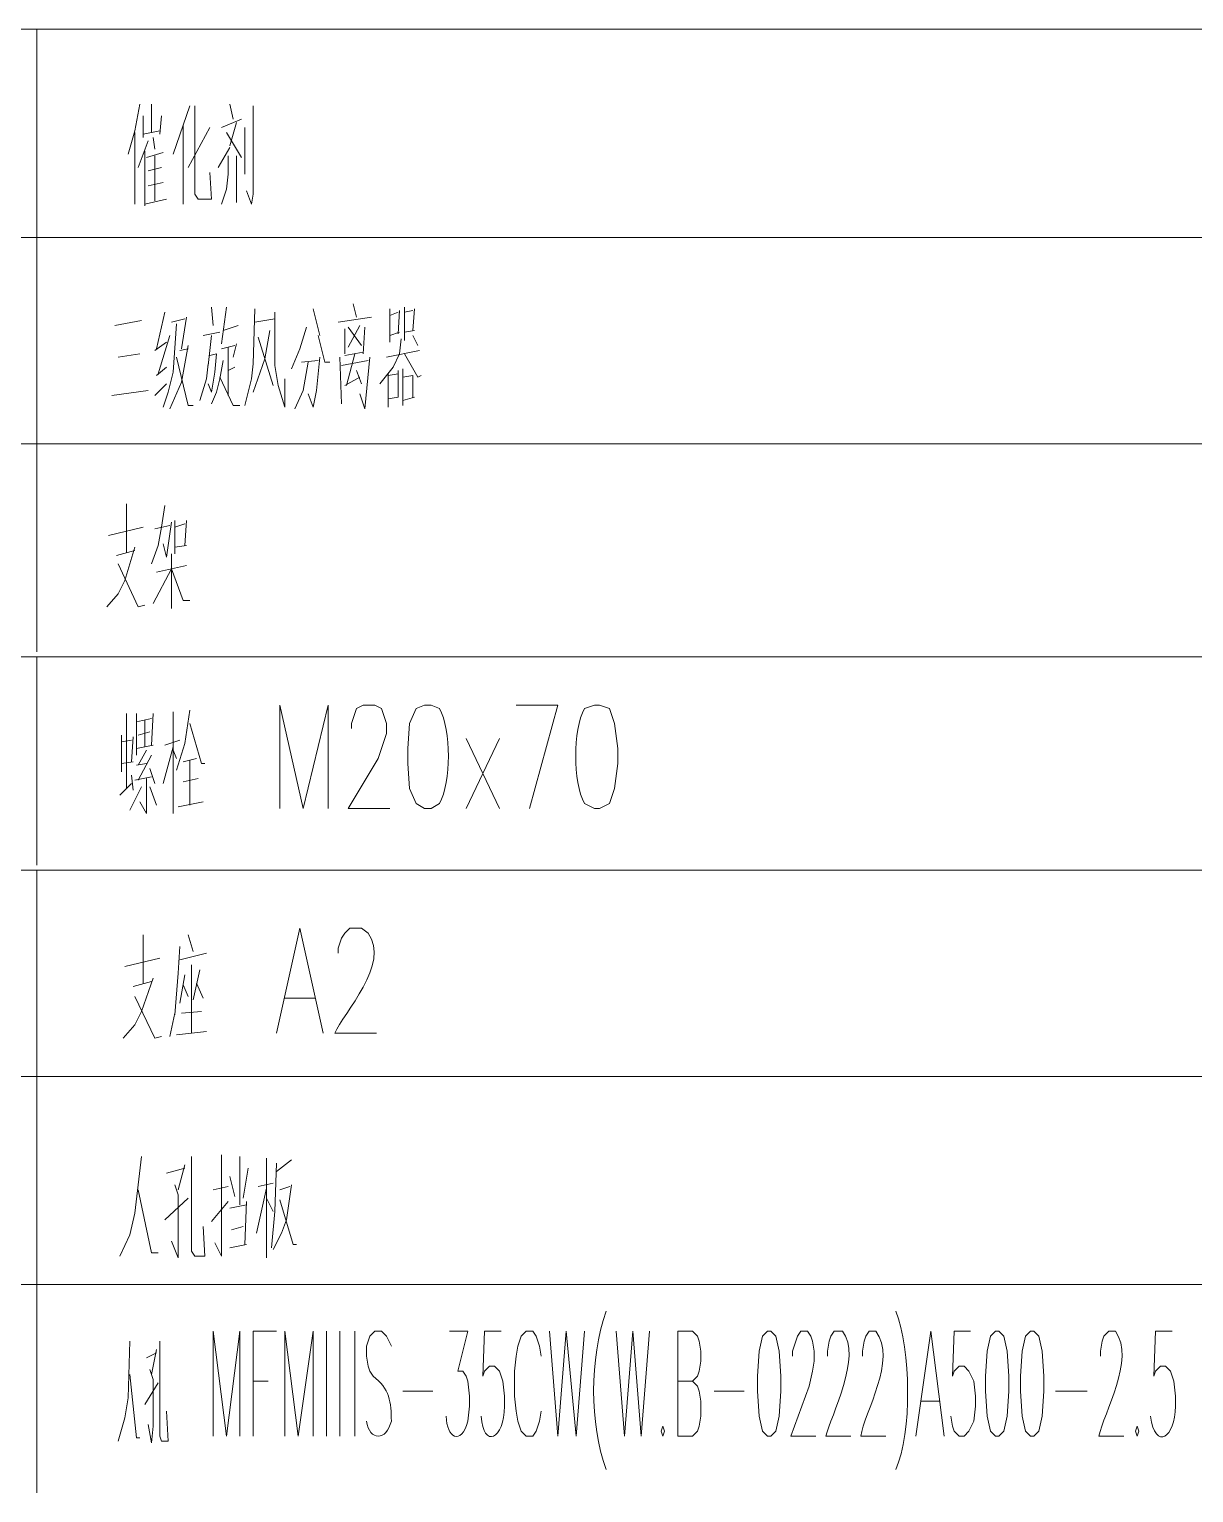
# Model space of a CAD drawing. Header units: millimetres. Extents: x 0 to 1648, y 27 to 2331.
# Drawn here: x 1279.7 to 1405.6, y 1460.8 to 1619 of the extents above; entities that cross this region are included whole.
import ezdxf

# ---------------------------------------------------------------- set-up
doc = ezdxf.new("R2010")
doc.units = ezdxf.units.MM
doc.layers.add('1', color=7, linetype='Continuous')

msp = doc.modelspace()

# ---------------------------------------------------------------- linework, layer by layer
at = {"layer": '1', "color": 0, "lineweight": 5}
for points in [[(1645.2, 1618.971732), (1140.3, 1618.971732), (1140.3, 1596.471732)], [(1280.52, 1618.971732), (1280.52, 1596.471732)], [(1291.68, 1610.871732), (1291.14, 1607.991732), (1290.42, 1605.471732)], [(1292.94, 1610.871732), (1292.94, 1607.811732)], [(1297.08, 1610.691732), (1295.28, 1605.471732)], [(1297.62, 1610.691732), (1297.62, 1601.151732), (1297.98, 1600.611732), (1299.42, 1600.611732), (1299.24, 1603.491732)], [(1301.4, 1610.871732), (1301.76, 1609.251732)], [(1303.92, 1610.691732), (1303.92, 1601.151732), (1303.74, 1600.071732), (1303.2, 1601.511732)], [(1292.04, 1609.611732), (1292.04, 1607.271732)], [(1294.02, 1609.611732), (1293.84, 1607.631732)], [(1300.5, 1608.351732), (1302.66, 1609.251732)], [(1291.14, 1607.811732), (1291.14, 1600.071732)], [(1292.04, 1607.631732), (1293.84, 1607.991732)], [(1296.36, 1608.531732), (1296.36, 1600.071732)], [(1299.24, 1608.351732), (1296.9, 1604.031732)], [(1301.04, 1607.811732), (1302.66, 1605.111732)], [(1302.12, 1608.891732), (1301.4, 1606.371732)], [(1303.02, 1608.351732), (1303.02, 1603.311732)], [(1292.58, 1606.911732), (1291.5, 1604.031732)], [(1293.12, 1607.271732), (1293.3, 1606.011732)], [(1301.4, 1606.191732), (1300.14, 1604.031732)], [(1292.22, 1605.831732), (1292.22, 1599.891732)], [(1292.4, 1605.111732), (1294.2, 1605.651732)], [(1293.3, 1605.291732), (1293.3, 1600.431732)], [(1301.22, 1605.291732), (1301.22, 1603.311732), (1301.04, 1601.691732), (1300.5, 1600.071732)], [(1302.12, 1605.291732), (1302.12, 1600.251732)], [(1292.58, 1603.671732), (1294.02, 1604.031732)], [(1292.58, 1602.051732), (1294.2, 1602.411732)], [(1292.22, 1600.071732), (1294.56, 1600.611732)], [(1645.2, 1596.471732), (1140.3, 1596.471732), (1140.3, 1574.151732)], [(1280.52, 1596.471732), (1280.52, 1574.151732)], [(1299.42, 1588.911732), (1299.6, 1586.931732)], [(1301.04, 1588.911732), (1300.5, 1584.951732)], [(1304.1, 1588.731732), (1303.92, 1582.791732), (1303.74, 1581.171732), (1303.02, 1578.291732)], [(1310.4, 1588.731732), (1311.12, 1585.851732)], [(1314.72, 1589.271732), (1315.08, 1587.831732)], [(1318.68, 1588.731732), (1318.68, 1585.131732)], [(1319.76, 1588.551732), (1319.58, 1586.031732)], [(1320.3, 1585.311732), (1320.3, 1588.911732)], [(1320.3, 1588.371732), (1321.2, 1588.551732)], [(1321.38, 1588.731732), (1321.2, 1586.391732)], [(1288.98, 1586.931732), (1291.86, 1587.471732)], [(1294.38, 1588.371732), (1293.48, 1584.411732)], [(1295.64, 1587.111732), (1295.28, 1581.891732), (1294.74, 1579.731732), (1294.2, 1578.111732)], [(1295.1, 1587.291732), (1296.54, 1587.651732)], [(1296.72, 1587.831732), (1296.18, 1584.411732)], [(1304.1, 1587.291732), (1306.26, 1587.651732)], [(1306.26, 1588.371732), (1306.26, 1582.611732), (1306.62, 1580.451732), (1307.34, 1578.111732), (1307.34, 1581.171732)], [(1313.1, 1587.291732), (1316.7, 1587.831732)], [(1318.68, 1588.011732), (1319.58, 1588.371732)], [(1294.92, 1585.851732), (1293.66, 1581.711732)], [(1298.52, 1585.851732), (1300.32, 1586.211732)], [(1299.42, 1585.851732), (1299.06, 1582.611732)], [(1300.68, 1586.391732), (1302.3, 1586.931732)], [(1303.92, 1579.731732), (1305.18, 1583.331732), (1305.72, 1586.391732)], [(1304.46, 1585.671732), (1306.08, 1580.451732)], [(1309.68, 1586.751732), (1308.96, 1584.411732), (1308.06, 1582.251732)], [(1310.94, 1585.851732), (1311.66, 1582.971732), (1312.2, 1582.971732)], [(1313.82, 1586.571732), (1313.82, 1583.871732)], [(1315.44, 1586.931732), (1314.18, 1584.591732)], [(1314.18, 1586.751732), (1315.62, 1584.771732)], [(1315.8, 1583.871732), (1315.98, 1586.751732)], [(1319.94, 1585.491732), (1319.76, 1583.871732), (1319.04, 1582.431732), (1317.6, 1580.631732)], [(1319.76, 1586.211732), (1318.68, 1585.851732)], [(1320.3, 1586.211732), (1321.38, 1586.391732)], [(1321.2, 1585.851732), (1321.74, 1584.771732)], [(1289.34, 1583.511732), (1291.68, 1583.871732)], [(1293.3, 1584.231732), (1294.56, 1585.131732)], [(1296.9, 1584.771732), (1296.18, 1580.811732), (1294.92, 1577.931732)], [(1296, 1584.231732), (1296.9, 1584.411732)], [(1299.96, 1583.871732), (1299.78, 1581.891732), (1299.42, 1579.731732), (1299.06, 1580.631732)], [(1299.24, 1583.691732), (1299.96, 1583.871732)], [(1300.5, 1584.411732), (1301.94, 1584.771732)], [(1301.22, 1584.591732), (1301.22, 1579.911732)], [(1302.12, 1584.951732), (1301.76, 1583.511732)], [(1313.82, 1583.691732), (1315.8, 1584.051732)], [(1314.9, 1583.871732), (1314, 1580.451732)], [(1318.32, 1583.511732), (1321.92, 1584.231732)], [(1320.3, 1583.871732), (1321.74, 1581.351732), (1322.1, 1581.531732)], [(1293.48, 1581.531732), (1294.56, 1582.431732)], [(1295.64, 1583.511732), (1296.9, 1578.291732), (1297.44, 1578.291732)], [(1299.06, 1582.791732), (1298.88, 1581.171732)], [(1300.68, 1583.151732), (1300.32, 1581.171732), (1299.96, 1579.731732), (1299.42, 1578.471732)], [(1301.22, 1582.071732), (1301.94, 1582.431732)], [(1309.86, 1582.971732), (1309.32, 1579.911732), (1308.42, 1577.931732)], [(1309.14, 1582.971732), (1310.94, 1583.151732)], [(1311.12, 1583.511732), (1310.76, 1579.911732)], [(1313.28, 1583.511732), (1313.46, 1578.471732)], [(1313.46, 1582.611732), (1316.34, 1583.151732)], [(1316.52, 1583.511732), (1315.98, 1577.931732), (1315.44, 1579.551732)], [(1320.12, 1578.291732), (1320.12, 1582.251732)], [(1293.3, 1579.371732), (1294.56, 1580.631732)], [(1298.88, 1581.171732), (1298.16, 1578.831732)], [(1300.32, 1581.351732), (1301.76, 1578.291732), (1302.48, 1578.291732)], [(1313.82, 1580.451732), (1315.44, 1581.351732)], [(1315.08, 1582.071732), (1315.62, 1580.631732)], [(1318.5, 1581.531732), (1319.58, 1581.711732)], [(1318.5, 1581.711732), (1318.5, 1578.111732)], [(1319.58, 1582.071732), (1319.58, 1579.191732)], [(1321.2, 1579.191732), (1321.2, 1581.531732), (1320.12, 1581.351732)], [(1292.58, 1579.911732), (1288.62, 1579.371732)], [(1301.22, 1579.911732), (1301.22, 1579.371732)], [(1310.76, 1579.911732), (1310.4, 1578.111732), (1309.86, 1579.551732)], [(1318.5, 1579.011732), (1319.58, 1579.191732)], [(1320.12, 1578.831732), (1321.38, 1579.191732)], [(1645.2, 1574.151732), (1140.3, 1574.151732), (1140.3, 1551.651732)], [(1280.52, 1574.151732), (1280.52, 1551.651732)], [(1290.24, 1562.451732), (1290.24, 1567.671732)], [(1294.38, 1567.491732), (1294.02, 1565.151732)], [(1288.26, 1564.251732), (1292.04, 1565.151732)], [(1294.02, 1565.151732), (1293.66, 1563.171732), (1292.94, 1561.191732)], [(1293.3, 1564.971732), (1294.92, 1565.331732)], [(1295.1, 1565.691732), (1294.56, 1561.911732), (1294.2, 1563.351732)], [(1295.46, 1565.871732), (1295.46, 1562.271732)], [(1295.46, 1565.151732), (1296.54, 1565.511732)], [(1296.72, 1565.871732), (1296.54, 1563.171732)], [(1289.16, 1562.091732), (1291.14, 1562.631732)], [(1291.14, 1562.991732), (1290.06, 1559.391732)], [(1295.1, 1562.271732), (1295.1, 1556.331732)], [(1296.72, 1563.171732), (1295.46, 1562.991732)], [(1289.34, 1561.191732), (1291.5, 1556.511732), (1292.22, 1556.691732)], [(1295.1, 1560.651732), (1293.12, 1556.871732)], [(1293.48, 1560.291732), (1296.72, 1561.011732)], [(1295.1, 1560.651732), (1296.36, 1557.231732), (1297.08, 1557.231732)], [(1290.06, 1559.391732), (1289.34, 1557.951732), (1288.08, 1556.511732)], [(1645.2, 1551.111732), (1140.3, 1551.111732), (1140.3, 1528.611732)], [(1280.52, 1551.111732), (1280.52, 1528.611732)], [(1306.8, 1534.731732), (1306.8, 1545.891732), (1309.32, 1534.731732), (1312.02, 1545.891732), (1312.02, 1534.731732)], [(1314.54, 1543.371732), (1314.54, 1543.911732), (1314.9, 1544.991732), (1315.08, 1545.531732), (1315.8, 1545.891732), (1317.06, 1545.891732), (1317.78, 1545.531732), (1317.96, 1544.991732), (1318.32, 1543.911732), (1318.32, 1542.831732), (1317.96, 1541.751732), (1317.42, 1540.131732), (1314.18, 1534.731732), (1318.68, 1534.731732)], [(1333.8, 1534.731732), (1336.86, 1545.891732), (1332.36, 1545.891732)], [(1290.24, 1544.991732), (1290.24, 1536.891732)], [(1291.32, 1544.991732), (1291.32, 1540.491732)], [(1291.32, 1544.091732), (1292.94, 1544.451732)], [(1292.22, 1544.271732), (1292.22, 1541.391732)], [(1293.12, 1544.991732), (1292.94, 1541.571732)], [(1295.28, 1545.171732), (1295.28, 1534.191732)], [(1297.08, 1545.351732), (1296.54, 1541.751732), (1295.64, 1538.871732)], [(1289.7, 1542.651732), (1289.7, 1538.691732)], [(1291.5, 1542.651732), (1292.76, 1543.011732)], [(1297.08, 1543.911732), (1298.34, 1539.591732)], [(1289.7, 1541.931732), (1290.78, 1542.111732)], [(1290.96, 1542.471732), (1290.78, 1539.771732)], [(1293.12, 1541.571732), (1291.32, 1541.211732)], [(1295.28, 1541.391732), (1294.2, 1537.431732)], [(1294.38, 1541.571732), (1296, 1542.111732)], [(1326.96, 1542.291732), (1330.56, 1534.731732)], [(1330.56, 1542.291732), (1326.96, 1534.731732)], [(1290.96, 1539.771732), (1289.7, 1539.591732)], [(1291.32, 1539.411732), (1292.4, 1539.591732)], [(1292.4, 1541.031732), (1291.5, 1539.411732)], [(1292.94, 1540.491732), (1291.5, 1537.791732)], [(1295.28, 1541.031732), (1295.64, 1540.131732)], [(1296.36, 1539.771732), (1297.8, 1540.131732)], [(1297.08, 1539.951732), (1297.08, 1535.091732)], [(1298.34, 1539.591732), (1298.7, 1539.591732)], [(1290.78, 1538.331732), (1290.96, 1536.711732)], [(1291.14, 1537.791732), (1292.94, 1538.151732)], [(1292.4, 1537.971732), (1292.4, 1534.191732), (1291.68, 1535.451732)], [(1292.76, 1539.051732), (1293.3, 1537.431732)], [(1296.36, 1537.611732), (1297.98, 1537.971732)], [(1289.52, 1536.171732), (1290.78, 1537.431732)], [(1291.86, 1537.071732), (1290.6, 1534.551732)], [(1292.76, 1537.071732), (1293.48, 1535.091732)], [(1295.82, 1534.911732), (1298.52, 1535.451732)], [(1645.2, 1528.071732), (1140.3, 1528.071732), (1140.3, 1505.751732)], [(1280.52, 1528.071732), (1280.52, 1505.751732)], [(1292.04, 1515.831732), (1292.04, 1521.051732)], [(1296.9, 1521.051732), (1297.44, 1519.251732)], [(1306.44, 1510.431732), (1308.96, 1521.771732), (1311.48, 1510.431732)], [(1296, 1519.791732), (1295.82, 1516.911732), (1295.46, 1512.411732)], [(1296, 1518.351732), (1298.88, 1519.071732)], [(1290.06, 1517.631732), (1293.84, 1518.531732)], [(1297.26, 1517.811732), (1297.26, 1510.431732)], [(1290.96, 1515.471732), (1292.94, 1516.011732)], [(1293.12, 1516.371732), (1291.86, 1512.771732)], [(1296.54, 1516.731732), (1296, 1513.671732)], [(1298.16, 1517.271732), (1297.44, 1514.031732)], [(1297.8, 1515.831732), (1298.52, 1514.211732)], [(1291.14, 1514.391732), (1293.3, 1509.891732), (1294.02, 1510.071732)], [(1296.36, 1515.651732), (1296.9, 1514.391732)], [(1307.34, 1514.211732), (1310.58, 1514.211732)], [(1291.86, 1512.771732), (1291.14, 1511.331732), (1289.88, 1509.891732)], [(1294.92, 1510.071732), (1295.46, 1512.591732)], [(1296.18, 1512.591732), (1298.34, 1512.771732)], [(1295.64, 1510.251732), (1298.88, 1510.611732)], [(1645.2, 1505.751732), (1140.3, 1505.751732), (1140.3, 1483.251732)], [(1280.52, 1505.751732), (1280.52, 1483.251732)], [(1291.86, 1497.111732), (1291.14, 1490.991732), (1290.6, 1488.651732), (1289.52, 1486.311732)], [(1297.26, 1497.111732), (1297.26, 1486.851732), (1297.62, 1486.311732), (1298.7, 1486.311732), (1298.52, 1489.551732)], [(1300.5, 1497.291732), (1300.5, 1486.311732), (1299.78, 1487.751732)], [(1302.48, 1497.111732), (1302.48, 1491.891732)], [(1305.36, 1496.931732), (1305.36, 1486.131732)], [(1294.56, 1495.311732), (1296.54, 1495.851732)], [(1296.54, 1496.211732), (1295.82, 1493.511732)], [(1302.84, 1492.611732), (1303.38, 1495.851732)], [(1306.44, 1496.391732), (1306.26, 1491.171732), (1305.9, 1487.211732)], [(1306.44, 1495.491732), (1308.06, 1496.751732)], [(1295.46, 1494.051732), (1295.82, 1492.971732), (1295.82, 1487.931732), (1295.82, 1486.131732), (1295.1, 1487.931732)], [(1299.6, 1493.511732), (1301.22, 1493.871732)], [(1301.4, 1494.951732), (1301.94, 1492.791732)], [(1305.36, 1493.691732), (1304.28, 1488.831732)], [(1306.08, 1494.231732), (1304.46, 1493.871732)], [(1308.06, 1494.051732), (1307.52, 1490.271732), (1306.98, 1488.831732), (1306.08, 1487.031732)], [(1306.8, 1493.511732), (1307.88, 1493.871732)], [(1291.5, 1493.511732), (1292.94, 1486.671732), (1293.66, 1486.671732)], [(1294.38, 1490.271732), (1296.9, 1492.611732)], [(1299.42, 1490.091732), (1301.22, 1492.251732)], [(1303.2, 1492.251732), (1303.02, 1487.571732)], [(1305.36, 1492.611732), (1306.08, 1491.171732)], [(1306.8, 1492.431732), (1308.24, 1487.571732), (1308.6, 1487.571732)], [(1301.4, 1491.531732), (1303.2, 1491.891732)], [(1302.84, 1489.551732), (1301.58, 1489.191732)], [(1303.2, 1487.571732), (1301.4, 1487.211732)], [(1645.2, 1483.251732), (1140.3, 1483.251732), (1140.3, 1460.751732)], [(1280.52, 1483.251732), (1280.52, 1460.751732)], [(1299.6, 1466.871732), (1299.6, 1478.211732), (1301.04, 1466.871732), (1302.48, 1478.211732), (1302.48, 1466.871732)], [(1303.92, 1466.871732), (1303.92, 1478.211732), (1306.44, 1478.211732)], [(1307.34, 1466.871732), (1307.34, 1478.211732), (1308.78, 1466.871732), (1310.4, 1478.211732), (1310.4, 1466.871732)], [(1311.84, 1478.211732), (1311.84, 1466.871732)], [(1313.28, 1478.211732), (1313.28, 1466.871732)], [(1314.9, 1478.211732), (1314.9, 1466.871732)], [(1335.06, 1475.511732), (1334.88, 1476.591732), (1334.52, 1477.671732), (1334.16, 1478.211732), (1333.44, 1478.211732), (1332.9, 1477.671732), (1332.54, 1476.591732), (1332.36, 1475.511732), (1332.18, 1473.891732), (1332.18, 1471.191732), (1332.36, 1469.571732), (1332.54, 1468.491732), (1332.9, 1467.411732), (1333.44, 1466.871732), (1334.16, 1466.871732), (1334.52, 1467.411732), (1334.88, 1468.491732), (1335.06, 1469.571732)], [(1335.96, 1478.211732), (1336.86, 1466.871732), (1337.76, 1478.211732), (1338.84, 1466.871732), (1339.74, 1478.211732)], [(1343.16, 1478.211732), (1344.06, 1466.871732), (1344.96, 1478.211732), (1345.86, 1466.871732), (1346.76, 1478.211732)], [(1349.82, 1466.871732), (1349.82, 1478.211732), (1351.44, 1478.211732), (1351.98, 1477.671732), (1352.16, 1477.131732), (1352.34, 1476.051732), (1352.34, 1474.971732), (1352.16, 1473.891732), (1351.98, 1473.351732), (1351.44, 1472.811732), (1349.82, 1472.811732)], [(1359.54, 1478.211732), (1359, 1477.671732), (1358.64, 1476.051732), (1358.46, 1473.351732), (1358.46, 1471.731732), (1358.64, 1469.031732), (1359, 1467.411732), (1359.54, 1466.871732), (1359.9, 1466.871732), (1360.44, 1467.411732), (1360.8, 1469.031732), (1360.98, 1471.731732), (1360.98, 1473.351732), (1360.8, 1476.051732), (1360.44, 1477.671732), (1359.9, 1478.211732), (1359.54, 1478.211732)], [(1362.24, 1475.511732), (1362.24, 1476.051732), (1362.6, 1477.131732), (1362.78, 1477.671732), (1363.14, 1478.211732), (1363.86, 1478.211732), (1364.22, 1477.671732), (1364.4, 1477.131732), (1364.58, 1476.051732), (1364.58, 1474.971732), (1364.4, 1473.891732), (1364.04, 1472.271732), (1362.06, 1466.871732), (1364.76, 1466.871732)], [(1375.56, 1466.871732), (1377.18, 1478.211732), (1378.62, 1466.871732)], [(1381.5, 1478.211732), (1379.7, 1478.211732), (1379.52, 1473.351732), (1379.7, 1473.891732), (1380.24, 1474.431732), (1380.78, 1474.431732), (1381.32, 1473.891732), (1381.86, 1472.811732), (1382.04, 1471.191732), (1382.04, 1470.111732), (1381.86, 1468.491732), (1381.32, 1467.411732), (1380.78, 1466.871732), (1380.24, 1466.871732), (1379.7, 1467.411732), (1379.52, 1467.951732), (1379.34, 1469.031732)], [(1384.2, 1478.211732), (1383.66, 1477.671732), (1383.3, 1476.051732), (1383.12, 1473.351732), (1383.12, 1471.731732), (1383.3, 1469.031732), (1383.66, 1467.411732), (1384.2, 1466.871732), (1384.56, 1466.871732), (1385.1, 1467.411732), (1385.46, 1469.031732), (1385.64, 1471.731732), (1385.64, 1473.351732), (1385.46, 1476.051732), (1385.1, 1477.671732), (1384.56, 1478.211732), (1384.2, 1478.211732)], [(1387.98, 1478.211732), (1387.44, 1477.671732), (1387.08, 1476.051732), (1386.9, 1473.351732), (1386.9, 1471.731732), (1387.08, 1469.031732), (1387.44, 1467.411732), (1387.98, 1466.871732), (1388.34, 1466.871732), (1388.88, 1467.411732), (1389.24, 1469.031732), (1389.42, 1471.731732), (1389.42, 1473.351732), (1389.24, 1476.051732), (1388.88, 1477.671732), (1388.34, 1478.211732), (1387.98, 1478.211732)], [(1290.6, 1477.131732), (1290.42, 1471.011732), (1290.06, 1468.851732), (1289.34, 1466.331732)], [(1293.48, 1476.231732), (1292.94, 1473.531732)], [(1293.84, 1477.131732), (1293.84, 1466.871732), (1294.02, 1466.331732), (1294.74, 1466.331732), (1294.56, 1469.571732)], [(1292.4, 1475.331732), (1293.48, 1475.871732)], [(1290.6, 1473.531732), (1291.32, 1466.691732), (1291.68, 1466.691732)], [(1292.76, 1474.071732), (1293.12, 1472.991732), (1293.12, 1467.951732), (1292.94, 1466.151732), (1292.58, 1468.131732)], [(1292.22, 1470.291732), (1293.66, 1472.631732)], [(1303.92, 1472.811732), (1305.54, 1472.811732)], [(1320.12, 1471.731732), (1323.36, 1471.731732)], [(1351.44, 1472.811732), (1351.98, 1472.271732), (1352.16, 1471.731732), (1352.34, 1470.651732), (1352.34, 1469.031732), (1352.16, 1467.951732), (1351.98, 1467.411732), (1351.44, 1466.871732), (1349.82, 1466.871732)], [(1353.78, 1471.731732), (1357.02, 1471.731732)], [(1390.68, 1471.731732), (1394.1, 1471.731732)], [(1376.1, 1470.651732), (1378.08, 1470.651732)], [(1348.2, 1467.951732), (1348.02, 1467.411732), (1348.2, 1466.871732), (1348.38, 1467.411732), (1348.2, 1467.951732)], [(1399.5, 1467.951732), (1399.32, 1467.411732), (1399.5, 1466.871732), (1399.68, 1467.411732), (1399.5, 1467.951732)]]:
    msp.add_lwpolyline(points, dxfattribs=at)
for points, knots in [([(1322.46, 1545.891732), (1322.46, 1545.891732), (1321.56, 1545.531732), (1321.56, 1545.531732), (1321.56, 1545.531732), (1320.84, 1543.911732), (1320.84, 1543.911732), (1320.84, 1543.911732), (1320.66, 1541.211732), (1320.66, 1541.211732), (1320.66, 1541.211732), (1320.66, 1539.591732), (1320.66, 1539.591732), (1320.66, 1539.591732), (1320.84, 1536.891732), (1320.84, 1536.891732), (1320.84, 1536.891732), (1321.56, 1535.271732), (1321.56, 1535.271732), (1321.56, 1535.271732), (1322.46, 1534.731732), (1322.46, 1534.731732), (1322.46, 1534.731732), (1323.18, 1534.731732), (1323.18, 1534.731732), (1323.18, 1534.731732), (1324.08, 1535.271732), (1324.08, 1535.271732), (1325.34, 1537.611732), (1325.34, 1543.191732), (1324.08, 1545.531732), (1324.08, 1545.531732), (1323.18, 1545.891732), (1323.18, 1545.891732), (1323.18, 1545.891732), (1322.46, 1545.891732), (1322.46, 1545.891732)], [0, 0, 0, 0, 1, 1, 1, 2, 2, 2, 3, 3, 3, 4, 4, 4, 5, 5, 5, 6, 6, 6, 7, 7, 7, 8, 8, 8, 9, 9, 9, 10, 10, 10, 11, 11, 11, 12, 12, 12, 12]), ([(1340.82, 1545.891732), (1340.82, 1545.891732), (1339.74, 1545.531732), (1339.74, 1545.531732), (1338.48, 1543.191732), (1338.48, 1537.611732), (1339.74, 1535.271732), (1339.74, 1535.271732), (1340.82, 1534.731732), (1340.82, 1534.731732), (1340.82, 1534.731732), (1341.36, 1534.731732), (1341.36, 1534.731732), (1341.36, 1534.731732), (1342.44, 1535.271732), (1342.44, 1535.271732), (1342.44, 1535.271732), (1342.98, 1536.891732), (1342.98, 1536.891732), (1342.98, 1536.891732), (1343.34, 1539.591732), (1343.34, 1539.591732), (1343.34, 1539.591732), (1343.34, 1541.211732), (1343.34, 1541.211732), (1343.34, 1541.211732), (1342.98, 1543.911732), (1342.98, 1543.911732), (1342.98, 1543.911732), (1342.44, 1545.531732), (1342.44, 1545.531732), (1342.44, 1545.531732), (1341.36, 1545.891732), (1341.36, 1545.891732), (1341.36, 1545.891732), (1340.82, 1545.891732), (1340.82, 1545.891732)], [0, 0, 0, 0, 1, 1, 1, 2, 2, 2, 3, 3, 3, 4, 4, 4, 5, 5, 5, 6, 6, 6, 7, 7, 7, 8, 8, 8, 9, 9, 9, 10, 10, 10, 11, 11, 11, 12, 12, 12, 12]), ([(1313.1, 1519.071732), (1313.1, 1519.071732), (1313.1, 1519.611732), (1313.1, 1519.611732), (1313.1, 1519.611732), (1313.46, 1520.691732), (1313.46, 1520.691732), (1313.46, 1520.691732), (1313.82, 1521.231732), (1313.82, 1521.231732), (1313.82, 1521.231732), (1314.36, 1521.771732), (1314.36, 1521.771732), (1314.36, 1521.771732), (1315.62, 1521.771732), (1315.62, 1521.771732), (1315.62, 1521.771732), (1316.34, 1521.231732), (1316.34, 1521.231732), (1318.86, 1517.991732), (1313.64, 1512.591732), (1312.74, 1510.431732), (1312.74, 1510.431732), (1317.24, 1510.431732), (1317.24, 1510.431732)], [0, 0, 0, 0, 1, 1, 1, 2, 2, 2, 3, 3, 3, 4, 4, 4, 5, 5, 5, 6, 6, 6, 7, 7, 7, 8, 8, 8, 8]), ([(1318.86, 1476.591732), (1318.86, 1476.591732), (1318.32, 1477.671732), (1318.32, 1477.671732), (1318.32, 1477.671732), (1317.78, 1478.211732), (1317.78, 1478.211732), (1317.78, 1478.211732), (1317.06, 1478.211732), (1317.06, 1478.211732), (1317.06, 1478.211732), (1316.52, 1477.671732), (1316.52, 1477.671732), (1316.52, 1477.671732), (1316.16, 1476.591732), (1316.16, 1476.591732), (1316.16, 1476.591732), (1316.16, 1475.511732), (1316.16, 1475.511732), (1316.16, 1475.511732), (1316.34, 1474.431732), (1316.34, 1474.431732), (1316.34, 1474.431732), (1316.52, 1473.891732), (1316.52, 1473.891732), (1316.52, 1473.891732), (1316.88, 1473.351732), (1316.88, 1473.351732), (1318.68, 1472.091732), (1318.86, 1470.471732), (1318.86, 1468.491732), (1318.32, 1466.331732), (1316.52, 1466.331732), (1316.16, 1468.491732)], [0, 0, 0, 0, 1, 1, 1, 2, 2, 2, 3, 3, 3, 4, 4, 4, 5, 5, 5, 6, 6, 6, 7, 7, 7, 8, 8, 8, 9, 9, 9, 10, 10, 10, 11, 11, 11, 11]), ([(1325.16, 1478.211732), (1325.16, 1478.211732), (1327.14, 1478.211732), (1327.14, 1478.211732), (1327.14, 1478.211732), (1326.06, 1473.891732), (1326.06, 1473.891732), (1326.06, 1473.891732), (1326.6, 1473.891732), (1326.6, 1473.891732), (1326.6, 1473.891732), (1326.96, 1473.351732), (1326.96, 1473.351732), (1326.96, 1473.351732), (1327.14, 1472.811732), (1327.14, 1472.811732), (1327.14, 1472.811732), (1327.32, 1471.191732), (1327.32, 1471.191732), (1327.32, 1471.191732), (1327.32, 1470.111732), (1327.32, 1470.111732), (1327.32, 1470.111732), (1327.14, 1468.491732), (1327.14, 1468.491732), (1326.42, 1465.791732), (1324.8, 1466.691732), (1324.8, 1469.031732)], [0, 0, 0, 0, 1, 1, 1, 2, 2, 2, 3, 3, 3, 4, 4, 4, 5, 5, 5, 6, 6, 6, 7, 7, 7, 8, 8, 8, 9, 9, 9, 9]), ([(1330.74, 1478.211732), (1330.74, 1478.211732), (1328.94, 1478.211732), (1328.94, 1478.211732), (1328.94, 1478.211732), (1328.76, 1473.351732), (1328.76, 1473.351732), (1328.76, 1473.351732), (1328.94, 1473.891732), (1328.94, 1473.891732), (1328.94, 1473.891732), (1329.48, 1474.431732), (1329.48, 1474.431732), (1329.48, 1474.431732), (1330.02, 1474.431732), (1330.02, 1474.431732), (1330.02, 1474.431732), (1330.56, 1473.891732), (1330.56, 1473.891732), (1330.56, 1473.891732), (1330.92, 1472.811732), (1330.92, 1472.811732), (1330.92, 1472.811732), (1331.1, 1471.191732), (1331.1, 1471.191732), (1331.1, 1471.191732), (1331.1, 1470.111732), (1331.1, 1470.111732), (1331.1, 1466.511732), (1328.76, 1465.431732), (1328.58, 1469.031732)], [0, 0, 0, 0, 1, 1, 1, 2, 2, 2, 3, 3, 3, 4, 4, 4, 5, 5, 5, 6, 6, 6, 7, 7, 7, 8, 8, 8, 9, 9, 9, 10, 10, 10, 10]), ([(1366.02, 1475.511732), (1366.02, 1475.511732), (1366.02, 1476.051732), (1366.02, 1476.051732), (1366.02, 1476.051732), (1366.2, 1477.131732), (1366.2, 1477.131732), (1366.2, 1477.131732), (1366.38, 1477.671732), (1366.38, 1477.671732), (1366.38, 1477.671732), (1366.74, 1478.211732), (1366.74, 1478.211732), (1366.74, 1478.211732), (1367.64, 1478.211732), (1367.64, 1478.211732), (1369.8, 1475.511732), (1366.38, 1469.031732), (1365.84, 1466.871732), (1365.84, 1466.871732), (1368.54, 1466.871732), (1368.54, 1466.871732)], [0, 0, 0, 0, 1, 1, 1, 2, 2, 2, 3, 3, 3, 4, 4, 4, 5, 5, 5, 6, 6, 6, 7, 7, 7, 7]), ([(1369.8, 1475.511732), (1369.8, 1475.511732), (1369.8, 1476.051732), (1369.8, 1476.051732), (1369.8, 1476.051732), (1369.98, 1477.131732), (1369.98, 1477.131732), (1369.98, 1477.131732), (1370.16, 1477.671732), (1370.16, 1477.671732), (1370.16, 1477.671732), (1370.52, 1478.211732), (1370.52, 1478.211732), (1370.52, 1478.211732), (1371.24, 1478.211732), (1371.24, 1478.211732), (1373.58, 1475.151732), (1369.98, 1469.391732), (1369.62, 1466.871732), (1369.62, 1466.871732), (1372.32, 1466.871732), (1372.32, 1466.871732)], [0, 0, 0, 0, 1, 1, 1, 2, 2, 2, 3, 3, 3, 4, 4, 4, 5, 5, 5, 6, 6, 6, 7, 7, 7, 7]), ([(1395.54, 1475.511732), (1395.54, 1475.511732), (1395.54, 1476.051732), (1395.54, 1476.051732), (1395.54, 1476.051732), (1395.72, 1477.131732), (1395.72, 1477.131732), (1395.72, 1477.131732), (1395.9, 1477.671732), (1395.9, 1477.671732), (1395.9, 1477.671732), (1396.44, 1478.211732), (1396.44, 1478.211732), (1396.44, 1478.211732), (1397.16, 1478.211732), (1397.16, 1478.211732), (1399.32, 1475.151732), (1395.9, 1469.391732), (1395.36, 1466.871732), (1395.36, 1466.871732), (1398.06, 1466.871732), (1398.06, 1466.871732)], [0, 0, 0, 0, 1, 1, 1, 2, 2, 2, 3, 3, 3, 4, 4, 4, 5, 5, 5, 6, 6, 6, 7, 7, 7, 7]), ([(1403.28, 1478.211732), (1403.28, 1478.211732), (1401.48, 1478.211732), (1401.48, 1478.211732), (1401.48, 1478.211732), (1401.3, 1473.351732), (1401.3, 1473.351732), (1401.3, 1473.351732), (1401.48, 1473.891732), (1401.48, 1473.891732), (1401.48, 1473.891732), (1402.02, 1474.431732), (1402.02, 1474.431732), (1402.02, 1474.431732), (1402.56, 1474.431732), (1402.56, 1474.431732), (1402.56, 1474.431732), (1403.1, 1473.891732), (1403.1, 1473.891732), (1403.1, 1473.891732), (1403.46, 1472.811732), (1403.46, 1472.811732), (1403.46, 1472.811732), (1403.64, 1471.191732), (1403.64, 1471.191732), (1403.64, 1471.191732), (1403.64, 1470.111732), (1403.64, 1470.111732), (1403.64, 1466.691732), (1401.48, 1465.251732), (1400.94, 1469.031732)], [0, 0, 0, 0, 1, 1, 1, 2, 2, 2, 3, 3, 3, 4, 4, 4, 5, 5, 5, 6, 6, 6, 7, 7, 7, 8, 8, 8, 9, 9, 9, 10, 10, 10, 10])]:
    msp.add_open_spline(points, degree=3, knots=knots, dxfattribs=at)
for points in [[(1342.08, 1480.371732), (1340.28, 1475.151732), (1340.28, 1468.311732), (1342.08, 1463.271732)], [(1373.4, 1480.371732), (1375.02, 1476.231732), (1375.2, 1467.231732), (1373.4, 1463.271732)]]:
    msp.add_open_spline(points, degree=3, dxfattribs=at)

doc.saveas('drawing.dxf')
